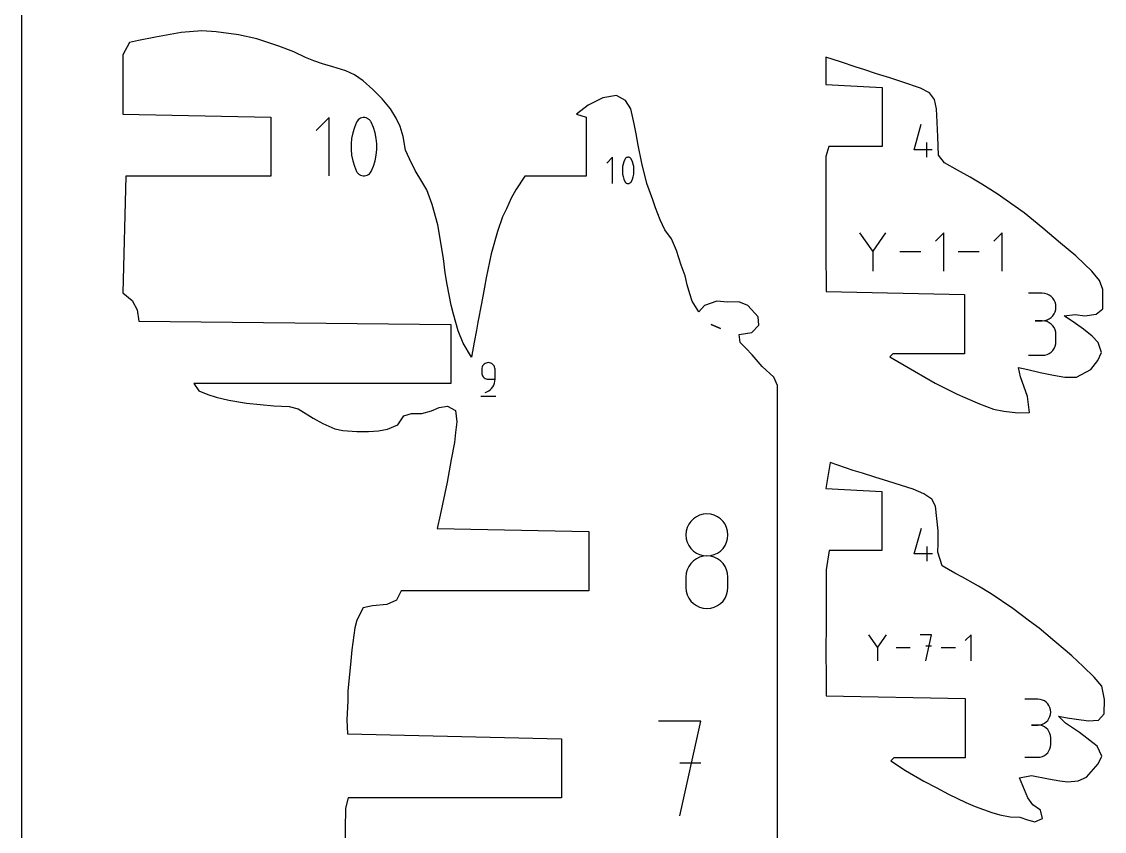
# Model space of a CAD drawing. Extents: x 0 to 600, y 0 to 900.
# Drawn here: x 0 to 71.4, y 539.9 to 593.2 of the extents above; entities that cross this region are included whole.
import ezdxf

# ---------------------------------------------------------------- set-up
doc = ezdxf.new("R2010")
doc.units = 0
doc.header["$MEASUREMENT"] = 0
for name, color, linetype in [('annotation', 7, 'Continuous'), ('boundary', 7, 'Continuous'), ('frame', 7, 'Continuous'), ('hole', 7, 'Continuous')]:
    doc.layers.add(name, color=color, linetype=linetype)

msp = doc.modelspace()

# ---------------------------------------------------------------- linework, layer by layer
at = {"layer": 'annotation', "color": 1}
for p, q in [((20.279049, 586.900541), (19.424339, 586.04559)), ((20.279049, 583.055912), (20.279049, 586.900541)), ((22.439283, 586.879958), (22.353053, 586.850311)), ((22.529543, 586.894683), (22.439283, 586.879958)), ((22.621785, 586.893805), (22.529543, 586.894683)), ((22.713962, 586.876643), (22.621785, 586.893805)), ((22.804025, 586.842516), (22.713962, 586.876643)), ((21.942019, 586.249537), (21.831487, 585.892914)), ((22.089396, 586.596108), (21.942019, 586.249537)), ((22.139025, 586.67864), (22.089396, 586.596108)), ((22.089396, 586.596108), (22.089396, 586.596108)), ((22.200876, 586.748971), (22.139025, 586.67864)), ((22.272902, 586.806422), (22.200876, 586.748971)), ((22.353053, 586.850311), (22.272902, 586.806422)), ((22.838503, 586.824398), (22.804025, 586.842516)), ((22.804025, 586.842516), (22.804025, 586.842516)), ((22.871587, 586.803587), (22.838503, 586.824398)), ((22.903118, 586.780249), (22.871587, 586.803587)), ((22.932935, 586.754546), (22.903118, 586.780249)), ((22.960876, 586.726646), (22.932935, 586.754546)), ((22.986781, 586.696711), (22.960876, 586.726646)), ((23.010489, 586.664907), (22.986781, 586.696711)), ((23.03184, 586.631398), (23.010489, 586.664907)), ((23.050673, 586.59635), (23.03184, 586.631398)), ((23.198764, 586.249064), (23.050673, 586.59635)), ((23.050673, 586.59635), (23.050673, 586.59635)), ((23.309832, 585.891905), (23.198764, 586.249064)), ((58.846944, 584.777456), (59.326517, 586.459351)), ((21.757799, 585.529085), (21.720954, 585.160891)), ((21.831487, 585.892914), (21.757799, 585.529085)), ((23.383878, 585.527718), (23.309832, 585.891905)), ((23.4209, 585.159346), (23.383878, 585.527718)), ((21.720954, 585.160891), (21.720954, 584.791178)), ((21.720954, 584.791178), (21.757799, 584.422788)), ((23.383878, 584.421422), (23.4209, 584.789633)), ((23.4209, 584.789633), (23.4209, 585.159346)), ((60.047774, 584.777456), (58.846944, 584.777456)), ((59.687824, 584.296663), (59.687824, 585.257165)), ((21.757799, 584.422788), (21.831487, 584.058565)), ((21.831487, 584.058565), (21.942019, 583.701353)), ((23.198764, 583.70088), (23.309832, 584.057556)), ((23.309832, 584.057556), (23.383878, 584.421422)), ((38.963385, 584.282868), (38.578944, 583.898318)), ((38.963385, 582.553585), (38.963385, 584.282868)), ((39.777665, 584.145937), (39.711376, 583.990052)), ((39.799988, 584.183059), (39.777665, 584.145937)), ((39.777665, 584.145937), (39.777665, 584.145937)), ((39.827808, 584.214693), (39.799988, 584.183059)), ((39.860204, 584.240534), (39.827808, 584.214693)), ((39.896256, 584.260275), (39.860204, 584.240534)), ((39.935041, 584.273611), (39.896256, 584.260275)), ((39.975639, 584.280234), (39.935041, 584.273611)), ((40.017129, 584.279839), (39.975639, 584.280234)), ((40.05859, 584.272119), (40.017129, 584.279839)), ((40.099099, 584.256769), (40.05859, 584.272119)), ((40.114607, 584.24862), (40.099099, 584.256769)), ((40.099099, 584.256769), (40.099099, 584.256769)), ((40.129488, 584.239259), (40.114607, 584.24862)), ((40.143671, 584.228762), (40.129488, 584.239259)), ((40.157082, 584.217201), (40.143671, 584.228762)), ((40.16965, 584.204652), (40.157082, 584.217201)), ((40.181302, 584.191187), (40.16965, 584.204652)), ((40.191966, 584.176882), (40.181302, 584.191187)), ((40.201569, 584.16181), (40.191966, 584.176882)), ((40.21004, 584.146045), (40.201569, 584.16181)), ((40.27665, 583.989839), (40.21004, 584.146045)), ((40.21004, 584.146045), (40.21004, 584.146045)), ((21.942019, 583.701353), (22.089396, 583.353996)), ((22.089396, 583.353996), (22.089396, 583.353996)), ((22.089396, 583.353996), (22.10816, 583.319017)), ((22.10816, 583.319017), (22.129353, 583.285676)), ((23.001039, 583.272125), (23.050673, 583.354237)), ((23.050673, 583.354237), (23.198764, 583.70088)), ((23.050673, 583.354237), (23.050673, 583.354237)), ((39.628515, 583.665998), (39.611943, 583.500388)), ((39.611943, 583.500388), (39.611943, 583.334094)), ((39.611943, 583.334094), (39.628515, 583.168395)), ((39.66166, 583.829646), (39.628515, 583.665998)), ((39.711376, 583.990052), (39.66166, 583.829646)), ((40.326608, 583.829192), (40.27665, 583.989839)), ((40.359913, 583.665384), (40.326608, 583.829192)), ((40.376565, 583.499693), (40.359913, 583.665384)), ((40.359913, 583.16778), (40.376565, 583.333399)), ((40.376565, 583.333399), (40.376565, 583.499693)), ((22.129353, 583.285676), (22.152886, 583.254072)), ((22.152886, 583.254072), (22.178669, 583.224308)), ((22.178669, 583.224308), (22.206613, 583.196485)), ((22.206613, 583.196485), (22.236629, 583.170704)), ((22.236629, 583.170704), (22.268627, 583.147066)), ((22.268627, 583.147066), (22.302519, 583.125673)), ((22.302519, 583.125673), (22.338214, 583.106624)), ((22.338214, 583.106624), (22.338214, 583.106624)), ((22.338214, 583.106624), (22.427568, 583.073222)), ((22.427568, 583.073222), (22.519208, 583.056626)), ((22.519208, 583.056626), (22.611062, 583.056162)), ((22.611062, 583.056162), (22.701059, 583.071153)), ((22.701059, 583.071153), (22.787127, 583.100921)), ((22.787127, 583.100921), (22.867194, 583.14479)), ((22.867194, 583.14479), (22.939188, 583.202084)), ((22.939188, 583.202084), (23.001039, 583.272125)), ((39.628515, 583.168395), (39.66166, 583.00457)), ((39.66166, 583.00457), (39.711376, 582.843899)), ((39.711376, 582.843899), (39.777665, 582.687661)), ((39.777665, 582.687661), (39.777665, 582.687661)), ((39.777665, 582.687661), (39.786105, 582.671928)), ((39.786105, 582.671928), (39.795637, 582.656931)), ((39.795637, 582.656931), (39.806222, 582.642716)), ((39.806222, 582.642716), (39.817819, 582.629328)), ((39.817819, 582.629328), (39.830388, 582.616814)), ((39.830388, 582.616814), (39.843889, 582.605218)), ((39.843889, 582.605218), (39.858282, 582.594585)), ((39.858282, 582.594585), (39.873526, 582.584963)), ((40.091499, 582.57383), (40.127512, 582.593562)), ((40.127512, 582.593562), (40.159895, 582.619332)), ((40.159895, 582.619332), (40.187715, 582.650836)), ((40.187715, 582.650836), (40.21004, 582.687769)), ((40.21004, 582.687769), (40.27665, 582.843686)), ((40.21004, 582.687769), (40.21004, 582.687769)), ((40.27665, 582.843686), (40.326608, 583.004116)), ((40.326608, 583.004116), (40.359913, 583.16778)), ((39.873526, 582.584963), (39.889581, 582.576395)), ((39.889581, 582.576395), (39.889581, 582.576395)), ((39.889581, 582.576395), (39.929772, 582.561371)), ((39.929772, 582.561371), (39.970991, 582.553906)), ((39.970991, 582.553906), (40.012306, 582.553698)), ((40.012306, 582.553698), (40.052786, 582.56044)), ((40.052786, 582.56044), (40.091499, 582.57383)), ((56.120854, 578.091621), (55.275665, 579.313879)), ((56.965883, 579.313879), (56.120854, 578.091621)), ((60.815154, 579.3138), (60.251854, 578.750341)), ((60.815154, 576.779982), (60.815154, 579.3138)), ((64.664266, 579.3138), (64.100966, 578.750341)), ((64.664266, 576.779982), (64.664266, 579.3138)), ((56.120854, 578.18998), (56.120854, 576.779903)), ((59.301831, 578.046891), (57.916383, 578.046891)), ((63.150943, 578.046891), (61.765495, 578.046891)), ((67.297565, 575.327896), (66.387471, 575.327896)), ((67.461248, 575.313204), (67.297565, 575.327896)), ((67.615267, 575.270865), (67.461248, 575.313204)), ((67.757062, 575.203481), (67.615267, 575.270865)), ((67.884071, 575.113658), (67.757062, 575.203481)), ((67.993731, 575.004), (67.884071, 575.113658)), ((68.083482, 574.877109), (67.993731, 575.004)), ((68.150761, 574.735591), (68.083482, 574.877109)), ((68.083482, 573.959257), (68.150761, 574.101223)), ((68.193008, 574.582049), (68.150761, 574.735591)), ((68.150761, 574.101223), (68.193008, 574.255361)), ((68.207659, 574.419087), (68.193008, 574.582049)), ((68.193008, 574.255361), (68.207659, 574.419087)), ((68.207659, 574.419087), (68.207659, 574.419087)), ((67.297565, 573.507708), (66.841875, 573.507708)), ((66.841875, 573.507708), (67.297565, 573.507708)), ((67.297565, 573.507708), (67.461248, 573.522404)), ((67.461248, 573.493016), (67.297565, 573.507708)), ((67.297565, 573.507708), (67.297565, 573.507708)), ((67.461248, 573.522404), (67.615267, 573.564768)), ((67.615267, 573.450677), (67.461248, 573.493016)), ((67.615267, 573.564768), (67.757062, 573.632218)), ((67.757062, 573.383293), (67.615267, 573.450677)), ((67.757062, 573.632218), (67.884071, 573.722172)), ((67.884071, 573.29347), (67.757062, 573.383293)), ((67.884071, 573.722172), (67.993731, 573.832046)), ((67.993731, 573.832046), (68.083482, 573.959257)), ((67.993731, 573.183811), (67.884071, 573.29347)), ((68.083482, 573.056921), (67.993731, 573.183811)), ((68.150761, 572.915403), (68.083482, 573.056921)), ((68.193008, 572.761861), (68.150761, 572.915403)), ((68.207659, 572.598899), (68.193008, 572.761861)), ((68.207659, 572.14321), (68.207659, 572.598899)), ((68.207659, 572.598899), (68.207659, 572.598899)), ((68.150761, 571.826602), (68.193008, 571.98018)), ((68.193008, 571.98018), (68.207659, 572.14321)), ((66.387471, 571.234401), (67.297565, 571.234401)), ((67.297565, 571.234401), (67.461248, 571.249084)), ((67.297565, 571.234401), (67.297565, 571.234401)), ((67.461248, 571.249084), (67.615267, 571.291403)), ((67.615267, 571.291403), (67.757062, 571.358758)), ((67.757062, 571.358758), (67.884071, 571.448554)), ((67.884071, 571.448554), (67.993731, 571.558192)), ((67.993731, 571.558192), (68.083482, 571.685074)), ((68.083482, 571.685074), (68.150761, 571.826602)), ((30.366013, 570.464567), (30.345622, 570.390352)), ((30.398474, 570.532922), (30.366013, 570.464567)), ((30.441754, 570.594172), (30.398474, 570.532922)), ((30.494604, 570.647075), (30.441754, 570.594172)), ((30.555778, 570.690386), (30.494604, 570.647075)), ((30.624024, 570.722863), (30.555778, 570.690386)), ((30.698096, 570.74326), (30.624024, 570.722863)), ((30.776744, 570.750336), (30.698096, 570.74326)), ((30.855555, 570.74326), (30.776744, 570.750336)), ((30.776744, 570.750336), (30.776744, 570.750336)), ((30.929713, 570.722863), (30.855555, 570.74326)), ((30.997985, 570.690386), (30.929713, 570.722863)), ((31.059138, 570.647075), (30.997985, 570.690386)), ((31.111938, 570.594172), (31.059138, 570.647075)), ((31.155152, 570.532922), (31.111938, 570.594172)), ((31.187546, 570.464567), (31.155152, 570.532922)), ((31.207886, 570.390352), (31.187546, 570.464567)), ((30.345622, 570.390352), (30.338547, 570.31152)), ((30.338547, 570.31152), (30.338547, 570.092112)), ((30.338547, 570.092112), (30.338547, 570.092112)), ((30.338547, 570.092112), (30.345622, 570.013285)), ((30.345622, 570.013285), (30.366013, 569.939081)), ((30.366013, 569.939081), (30.398474, 569.870743)), ((30.398474, 569.870743), (30.441754, 569.809512)), ((30.441754, 569.809512), (30.494604, 569.75663)), ((30.494604, 569.75663), (30.555778, 569.713338)), ((31.214941, 570.31152), (31.207886, 570.390352)), ((31.214941, 569.65342), (31.214941, 570.31152)), ((31.214941, 570.31152), (31.214941, 570.31152)), ((30.555778, 569.713338), (30.624024, 569.680878)), ((30.624024, 569.680878), (30.698096, 569.660492)), ((30.698096, 569.660492), (30.776744, 569.65342)), ((30.776744, 569.65342), (31.214941, 569.65342)), ((30.901332, 568.964777), (30.992204, 569.055917)), ((30.992204, 569.055917), (31.06922, 569.158655)), ((31.06922, 569.158655), (31.13119, 569.271383)), ((31.13119, 569.271383), (31.176926, 569.392492)), ((31.176926, 569.392492), (31.205239, 569.520374)), ((31.205239, 569.520374), (31.214941, 569.65342)), ((30.283788, 568.530363), (31.270443, 568.530363)), ((30.55746, 568.777026), (30.682771, 568.823724)), ((30.55746, 568.777026), (30.55746, 568.777026)), ((30.682771, 568.823724), (30.797791, 568.886843)), ((30.797791, 568.886843), (30.901332, 568.964777)), ((44.491116, 560.592077), (44.297688, 560.455316)), ((44.706942, 560.694671), (44.491116, 560.592077)), ((44.941226, 560.759136), (44.706942, 560.694671)), ((45.19003, 560.781505), (44.941226, 560.759136)), ((45.438833, 560.759136), (45.19003, 560.781505)), ((45.19003, 560.781505), (45.19003, 560.781505)), ((45.673117, 560.694671), (45.438833, 560.759136)), ((45.888943, 560.592077), (45.673117, 560.694671)), ((46.082372, 560.455316), (45.888943, 560.592077)), ((43.891173, 559.879688), (43.826722, 559.645913)), ((43.993777, 560.095157), (43.891173, 559.879688)), ((44.130595, 560.288355), (43.993777, 560.095157)), ((44.297688, 560.455316), (44.130595, 560.288355)), ((46.249465, 560.288355), (46.082372, 560.455316)), ((46.386283, 560.095157), (46.249465, 560.288355)), ((46.488886, 559.879688), (46.386283, 560.095157)), ((46.553337, 559.645913), (46.488886, 559.879688)), ((58.855723, 558.148338), (59.33979, 559.845995)), ((43.826722, 559.645913), (43.804363, 559.397795)), ((43.804363, 559.397795), (43.804363, 559.397795)), ((43.804363, 559.397795), (43.826735, 559.148512)), ((43.826735, 559.148512), (43.891218, 558.913829)), ((46.488841, 558.913829), (46.553324, 559.148512)), ((46.553324, 559.148512), (46.575696, 559.397795)), ((46.575696, 559.397795), (46.553337, 559.645913)), ((46.575696, 559.397795), (46.575696, 559.397795)), ((43.891218, 558.913829), (43.993864, 558.697679)), ((43.993864, 558.697679), (44.130723, 558.503993)), ((44.130723, 558.503993), (44.297849, 558.336704)), ((44.297849, 558.336704), (44.49129, 558.199745)), ((45.888769, 558.199745), (46.082211, 558.336704)), ((46.082211, 558.336704), (46.249336, 558.503993)), ((46.249336, 558.503993), (46.386196, 558.697679)), ((46.386196, 558.697679), (46.488841, 558.913829)), ((59.704483, 557.663039), (59.704483, 558.632542)), ((44.297688, 557.683674), (44.130595, 557.516418)), ((44.491116, 557.820613), (44.297688, 557.683674)), ((44.706942, 557.9233), (44.491116, 557.820613)), ((44.49129, 558.199745), (44.7071, 558.097048)), ((44.941226, 557.987798), (44.706942, 557.9233)), ((44.7071, 558.097048), (44.94133, 558.032546)), ((45.19003, 558.010172), (44.941226, 557.987798)), ((44.94133, 558.032546), (45.19003, 558.010172)), ((45.19003, 558.010172), (45.43873, 558.032546)), ((45.438833, 557.987811), (45.19003, 558.010172)), ((45.19003, 558.010172), (45.19003, 558.010172)), ((45.19003, 558.010172), (45.19003, 558.010172)), ((45.43873, 558.032546), (45.672959, 558.097048)), ((45.673117, 557.923345), (45.438833, 557.987811)), ((45.672959, 558.097048), (45.888769, 558.199745)), ((45.888943, 557.8207), (45.673117, 557.923345)), ((46.082372, 557.683803), (45.888943, 557.8207)), ((46.249465, 557.516579), (46.082372, 557.683803)), ((60.067807, 558.148338), (58.855723, 558.148338)), ((43.891173, 557.106698), (43.826722, 556.872106)), ((43.993777, 557.322781), (43.891173, 557.106698)), ((44.130595, 557.516418), (43.993777, 557.322781)), ((46.386283, 557.322955), (46.249465, 557.516579)), ((46.488886, 557.106856), (46.386283, 557.322955)), ((46.553337, 556.872209), (46.488886, 557.106856)), ((43.826722, 556.872106), (43.804363, 556.62294)), ((43.804363, 556.62294), (43.804363, 555.93265)), ((46.575696, 556.62294), (46.553337, 556.872209)), ((46.575696, 555.93265), (46.575696, 556.62294)), ((46.575696, 556.62294), (46.575696, 556.62294)), ((43.804363, 555.93265), (43.804363, 555.93265)), ((43.804363, 555.93265), (43.826735, 555.683502)), ((43.826735, 555.683502), (43.891218, 555.449178)), ((46.488841, 555.449178), (46.553324, 555.683502)), ((46.553324, 555.683502), (46.575696, 555.93265)), ((43.891218, 555.449178), (43.993864, 555.233548)), ((43.993864, 555.233548), (44.130723, 555.04048)), ((44.130723, 555.04048), (44.297849, 554.87384)), ((44.297849, 554.87384), (44.49129, 554.737499)), ((45.888769, 554.737499), (46.082211, 554.87384)), ((46.082211, 554.87384), (46.249336, 555.04048)), ((46.249336, 555.04048), (46.386196, 555.233548)), ((46.386196, 555.233548), (46.488841, 555.449178)), ((44.49129, 554.737499), (44.7071, 554.635323)), ((44.7071, 554.635323), (44.94133, 554.57118)), ((44.94133, 554.57118), (45.19003, 554.54894)), ((45.19003, 554.54894), (45.43873, 554.57118)), ((45.19003, 554.54894), (45.19003, 554.54894)), ((45.43873, 554.57118), (45.672959, 554.635323)), ((45.672959, 554.635323), (45.888769, 554.737499)), ((56.446018, 551.997714), (55.874236, 552.824589)), ((57.017693, 552.824589), (56.446018, 551.997714)), ((60.002859, 552.824535), (59.24059, 552.824535)), ((59.621778, 551.110372), (60.002859, 552.824535)), ((62.606945, 552.824535), (62.225864, 552.443347)), ((62.606945, 551.110372), (62.606945, 552.824535)), ((56.446018, 552.064255), (56.446018, 551.110318)), ((58.597994, 551.967453), (57.660719, 551.967453)), ((60.002859, 552.061192), (59.621778, 552.061192)), ((61.58316, 551.967453), (60.645885, 551.967453)), ((67.010213, 548.571572), (66.159252, 548.571572)), ((67.163261, 548.557834), (67.010213, 548.571572)), ((67.307273, 548.518246), (67.163261, 548.557834)), ((67.439855, 548.45524), (67.307273, 548.518246)), ((67.558612, 548.371253), (67.439855, 548.45524)), ((67.661147, 548.26872), (67.558612, 548.371253)), ((67.745067, 548.150074), (67.661147, 548.26872)), ((67.807975, 548.01775), (67.745067, 548.150074)), ((67.847476, 547.874185), (67.807975, 548.01775)), ((67.861175, 547.721811), (67.847476, 547.874185)), ((67.847476, 547.568723), (67.861175, 547.721811)), ((67.861175, 547.721811), (67.861175, 547.721811)), ((44.779622, 547.13459), (42.004766, 547.13459)), ((43.39239, 540.89459), (44.779622, 547.13459)), ((67.163261, 546.883388), (67.307273, 546.923)), ((67.307273, 546.923), (67.439855, 546.986068)), ((67.439855, 546.986068), (67.558612, 547.070177)), ((67.558612, 547.070177), (67.661147, 547.172912)), ((67.661147, 547.172912), (67.745067, 547.291858)), ((67.745067, 547.291858), (67.807975, 547.4246)), ((67.807975, 547.4246), (67.847476, 547.568723)), ((67.010213, 546.869648), (66.584132, 546.869648)), ((66.584132, 546.869648), (67.010213, 546.869648)), ((67.010213, 546.869648), (67.163261, 546.883388)), ((67.163261, 546.855911), (67.010213, 546.869648)), ((67.010213, 546.869648), (67.010213, 546.869648)), ((67.307273, 546.816322), (67.163261, 546.855911)), ((67.439855, 546.753317), (67.307273, 546.816322)), ((67.558612, 546.66933), (67.439855, 546.753317)), ((67.661147, 546.566796), (67.558612, 546.66933)), ((67.745067, 546.44815), (67.661147, 546.566796)), ((67.807975, 546.315827), (67.745067, 546.44815)), ((67.847476, 546.172261), (67.807975, 546.315827)), ((67.861175, 546.019888), (67.847476, 546.172261)), ((67.847476, 545.441369), (67.861175, 545.593806)), ((67.861175, 545.593806), (67.861175, 546.019888)), ((67.861175, 546.019888), (67.861175, 546.019888)), ((67.010213, 544.744046), (67.163261, 544.757775)), ((67.163261, 544.757775), (67.307273, 544.797344)), ((67.307273, 544.797344), (67.439855, 544.860323)), ((67.439855, 544.860323), (67.558612, 544.944285)), ((67.558612, 544.944285), (67.661147, 545.046799)), ((67.661147, 545.046799), (67.745067, 545.165437)), ((67.745067, 545.165437), (67.807975, 545.29777)), ((67.807975, 545.29777), (67.847476, 545.441369)), ((44.779622, 544.355822), (43.39239, 544.355822)), ((66.159252, 544.744046), (67.010213, 544.744046)), ((67.010213, 544.744046), (67.010213, 544.744046))]:
    msp.add_line(p, q, dxfattribs=at)
at = {"layer": 'boundary', "color": 5}
for p, q in [((11.889676, 592.614663), (10.514594, 592.512143)), ((12.81684, 592.550704), (11.889676, 592.614663)), ((7.704891, 591.966716), (7.114141, 591.836714)), ((8.830226, 592.193677), (7.704891, 591.966716)), ((10.514594, 592.512143), (8.830226, 592.193677)), ((14.289843, 592.344421), (12.81684, 592.550704)), ((15.501561, 592.079349), (14.289843, 592.344421)), ((16.949119, 591.609964), (15.501561, 592.079349)), ((7.114141, 591.836714), (6.669168, 591.025331)), ((17.940213, 591.230271), (16.949119, 591.609964)), ((18.721561, 590.859407), (17.940213, 591.230271)), ((6.669168, 591.025331), (6.671873, 589.862926)), ((19.27019, 590.642691), (18.721561, 590.859407)), ((19.830292, 590.4363), (19.27019, 590.642691)), ((53.992267, 590.572008), (53.037583, 590.876103)), ((53.037583, 590.876103), (53.037667, 589.083007)), ((55.027761, 590.214433), (53.992267, 590.572008)), ((6.671873, 589.862926), (6.66769, 588.974869)), ((20.530895, 590.244551), (19.830292, 590.4363)), ((21.368271, 589.975459), (20.530895, 590.244551)), ((21.952238, 589.714764), (21.368271, 589.975459)), ((55.538163, 590.058999), (55.027761, 590.214433)), ((56.373863, 589.787777), (55.538163, 590.058999)), ((57.243785, 589.519136), (56.373863, 589.787777)), ((22.516807, 589.31294), (21.952238, 589.714764)), ((23.154655, 588.758451), (22.516807, 589.31294)), ((53.037667, 589.083007), (56.744271, 588.888007)), ((58.116808, 589.222812), (57.243785, 589.519136)), ((59.261952, 588.840986), (58.116808, 589.222812)), ((6.66769, 588.974869), (6.667778, 587.123227)), ((23.769834, 588.143992), (23.154655, 588.758451)), ((39.220207, 588.351041), (38.317516, 588.199554)), ((39.827184, 588.022027), (39.220207, 588.351041)), ((56.744271, 588.888007), (56.744271, 584.988007)), ((59.860708, 588.523069), (59.261952, 588.840986)), ((60.192292, 588.093754), (59.860708, 588.523069)), ((24.315885, 587.468764), (23.769834, 588.143992)), ((37.347481, 587.705215), (36.579268, 587.123227)), ((38.317516, 588.199554), (37.347481, 587.705215)), ((40.175256, 587.48254), (39.827184, 588.022027)), ((60.333922, 587.464679), (60.192292, 588.093754)), ((6.667778, 587.123227), (16.427407, 586.928227)), ((16.427407, 586.928227), (16.427407, 583.028227)), ((24.706482, 586.851321), (24.315885, 587.468764)), ((36.579268, 587.123227), (37.230947, 586.928227)), ((37.230947, 586.928227), (37.230947, 583.028227)), ((40.397727, 586.483581), (40.175256, 587.48254)), ((60.382158, 586.592739), (60.333922, 587.464679)), ((24.950549, 586.317562), (24.706482, 586.851321)), ((25.154045, 585.649461), (24.950549, 586.317562)), ((40.512079, 585.823589), (40.397727, 586.483581)), ((60.425761, 585.623744), (60.382158, 586.592739)), ((25.310948, 584.748764), (25.154045, 585.649461)), ((40.665327, 585.082389), (40.512079, 585.823589)), ((60.467458, 584.425688), (60.425761, 585.623744)), ((25.565579, 584.175074), (25.310948, 584.748764)), ((40.90105, 583.888814), (40.665327, 585.082389)), ((53.232721, 584.988007), (53.037723, 584.329841)), ((56.744271, 584.988007), (53.232721, 584.988007)), ((25.956976, 583.40084), (25.565579, 584.175074)), ((53.037723, 584.329841), (53.037672, 582.641468)), ((60.855556, 583.919445), (60.467458, 584.425688)), ((26.39152, 582.696725), (25.956976, 583.40084)), ((41.234217, 582.562996), (40.90105, 583.888814)), ((61.711878, 583.42229), (60.855556, 583.919445)), ((62.54834, 582.972359), (61.711878, 583.42229)), ((6.862896, 583.028227), (6.6675, 575.357996)), ((16.427407, 583.028227), (6.862896, 583.028227)), ((26.71814, 582.127511), (26.39152, 582.696725)), ((33.191324, 583.028227), (32.59138, 582.147019)), ((37.230947, 583.028227), (33.191324, 583.028227)), ((53.037672, 582.641468), (53.037717, 581.475279)), ((63.327908, 582.515537), (62.54834, 582.972359)), ((27.075753, 581.177022), (26.71814, 582.127511)), ((32.59138, 582.147019), (32.28116, 581.581895)), ((41.612218, 581.486114), (41.234217, 582.562996)), ((64.333646, 581.871375), (63.327908, 582.515537)), ((27.450563, 579.823656), (27.075753, 581.177022)), ((32.28116, 581.581895), (31.969657, 580.874718)), ((41.807706, 580.951983), (41.612218, 581.486114)), ((53.037717, 581.475279), (53.037602, 577.249647)), ((66.104049, 580.623059), (64.333646, 581.871375)), ((31.969657, 580.874718), (31.717432, 580.352302)), ((42.114726, 580.157885), (41.807706, 580.951983)), ((67.342887, 579.621883), (66.104049, 580.623059)), ((27.816503, 577.613959), (27.450563, 579.823656)), ((31.717432, 580.352302), (31.369718, 579.38281)), ((42.414779, 579.510104), (42.114726, 580.157885)), ((31.369718, 579.38281), (30.961753, 577.915961)), ((42.850089, 578.908396), (42.414779, 579.510104)), ((68.506371, 578.632204), (67.342887, 579.621883)), ((43.171908, 578.147706), (42.850089, 578.908396)), ((69.519966, 577.789235), (68.506371, 578.632204)), ((27.936947, 576.678365), (27.816503, 577.613959)), ((30.961753, 577.915961), (30.638077, 576.331578)), ((43.486298, 577.183349), (43.171908, 578.147706)), ((70.090526, 577.247301), (69.519966, 577.789235)), ((43.756989, 576.46643), (43.486298, 577.183349)), ((53.037602, 577.249647), (53.043375, 576.410488)), ((70.574524, 576.786368), (70.090526, 577.247301)), ((28.050926, 575.897596), (27.936947, 576.678365)), ((30.638077, 576.331578), (30.519808, 575.715206)), ((43.892311, 575.866011), (43.756989, 576.46643)), ((53.043375, 576.410488), (53.050224, 575.428462)), ((71.084659, 576.166481), (70.574524, 576.786368)), ((71.301973, 575.580162), (71.084659, 576.166481)), ((28.318948, 574.54456), (28.050926, 575.897596)), ((30.519808, 575.715206), (30.313775, 574.63891)), ((44.055391, 575.288622), (43.892311, 575.866011)), ((71.289095, 574.303191), (71.301973, 575.580162)), ((6.6675, 575.357996), (7.289292, 574.838449)), ((7.289292, 574.838449), (7.612367, 574.223021)), ((44.206807, 574.802079), (44.055391, 575.288622)), ((44.650008, 574.091633), (44.206807, 574.802079)), ((45.843774, 574.798498), (45.03819, 574.506143)), ((46.547034, 574.744546), (45.843774, 574.798498)), ((47.300842, 574.764682), (46.547034, 574.744546)), ((47.89485, 574.506761), (47.300842, 574.764682)), ((53.050224, 575.428462), (62.175105, 575.233462)), ((62.175105, 575.233462), (62.175105, 571.333462)), ((7.612367, 574.223021), (7.73509, 573.491131)), ((28.468869, 573.954535), (28.318948, 574.54456)), ((30.313775, 574.63891), (30.082807, 573.411631)), ((45.03819, 574.506143), (44.650008, 574.091633)), ((48.576557, 573.775492), (47.89485, 574.506761)), ((70.866796, 573.946605), (71.289095, 574.303191)), ((7.73509, 573.491131), (28.310478, 573.273681)), ((28.793386, 572.850287), (28.468869, 573.954535)), ((30.082807, 573.411631), (29.997262, 572.89048)), ((48.612565, 573.215332), (48.576557, 573.775492)), ((68.748726, 573.84009), (69.46571, 573.914267)), ((69.48732, 573.336556), (68.748726, 573.84009)), ((69.46571, 573.914267), (70.113805, 573.845123)), ((70.020133, 572.95753), (69.48732, 573.336556)), ((70.113805, 573.845123), (70.866796, 573.946605)), ((28.310478, 573.273681), (28.310478, 569.373681)), ((29.105139, 572.034369), (28.793386, 572.850287)), ((29.997262, 572.89048), (29.845839, 572.103259)), ((47.311157, 572.603067), (48.155667, 572.727219)), ((47.381143, 572.085984), (47.311157, 572.603067)), ((48.155667, 572.727219), (48.612565, 573.215332)), ((70.598256, 572.503638), (70.020133, 572.95753)), ((29.655728, 571.114043), (29.105139, 572.034369)), ((29.845839, 572.103259), (29.655728, 571.114043)), ((47.763351, 571.703835), (47.381143, 572.085984)), ((70.999448, 572.072045), (70.598256, 572.503638)), ((71.21085, 571.42719), (70.999448, 572.072045)), ((48.182911, 571.273297), (47.763351, 571.703835)), ((48.8398, 570.496808), (48.182911, 571.273297)), ((57.453531, 571.333462), (57.258531, 571.138462)), ((62.175105, 571.333462), (57.453531, 571.333462)), ((70.972348, 570.899221), (71.21085, 571.42719)), ((49.600076, 569.796677), (48.8398, 570.496808)), ((57.258531, 571.138462), (57.782678, 570.832628)), ((57.782678, 570.832628), (58.875721, 570.187002)), ((70.514388, 570.302517), (70.972348, 570.899221)), ((49.844725, 569.245081), (49.600076, 569.796677)), ((58.875721, 570.187002), (60.247093, 569.403629)), ((65.857772, 569.808417), (65.728955, 570.432207)), ((65.728955, 570.432207), (66.354135, 570.307951)), ((66.320912, 568.523415), (65.857772, 569.808417)), ((66.354135, 570.307951), (67.155956, 570.095617)), ((67.155956, 570.095617), (68.037921, 569.91748)), ((68.037921, 569.91748), (68.789062, 569.800835)), ((68.789062, 569.800835), (69.552056, 569.80117)), ((69.552056, 569.80117), (70.514388, 570.302517)), ((28.310478, 569.373681), (11.357239, 569.373681)), ((11.357239, 569.373681), (11.693135, 568.897004)), ((49.844566, 566.582132), (49.844725, 569.245081)), ((60.247093, 569.403629), (61.685326, 568.665604)), ((11.693135, 568.897004), (12.288106, 568.642759)), ((12.288106, 568.642759), (12.835006, 568.474873)), ((12.835006, 568.474873), (13.66747, 568.274127)), ((61.685326, 568.665604), (62.186419, 568.451022)), ((62.186419, 568.451022), (63.16483, 568.044606)), ((66.456173, 567.461915), (66.320912, 568.523415)), ((13.66747, 568.274127), (14.831037, 568.084171)), ((14.831037, 568.084171), (16.620458, 567.912685)), ((16.620458, 567.912685), (17.642328, 567.870079)), ((17.642328, 567.870079), (18.236651, 567.715058)), ((18.236651, 567.715058), (19.226644, 567.097358)), ((27.03648, 567.575756), (27.534347, 567.801867)), ((27.534347, 567.801867), (28.085915, 567.888236)), ((28.085915, 567.888236), (28.613405, 567.606593)), ((28.613405, 567.606593), (28.705205, 566.848125)), ((63.16483, 568.044606), (64.092268, 567.691322)), ((64.092268, 567.691322), (64.767029, 567.547913)), ((19.226644, 567.097358), (19.86694, 566.735421)), ((24.811741, 566.659276), (25.202867, 567.236745)), ((25.202867, 567.236745), (25.699531, 567.408151)), ((25.699531, 567.408151), (26.385768, 567.392416)), ((26.385768, 567.392416), (27.03648, 567.575756)), ((64.767029, 567.547913), (65.688118, 567.442466)), ((65.688118, 567.442466), (66.456173, 567.461915)), ((19.86694, 566.735421), (20.657003, 566.386128)), ((20.657003, 566.386128), (21.18963, 566.284966)), ((21.18963, 566.284966), (22.097624, 566.209032)), ((22.097624, 566.209032), (22.875172, 566.219455)), ((22.875172, 566.219455), (23.525429, 566.246176)), ((23.525429, 566.246176), (24.11748, 566.367421)), ((24.11748, 566.367421), (24.811741, 566.659276)), ((28.705205, 566.848125), (28.614722, 566.151821)), ((49.844661, 565.124014), (49.844566, 566.582132)), ((28.542569, 565.495469), (28.328867, 564.374607)), ((28.614722, 566.151821), (28.542569, 565.495469)), ((49.844592, 563.792132), (49.844661, 565.124014)), ((28.328867, 564.374607), (28.057861, 562.877105)), ((53.311175, 564.166277), (53.037851, 562.459517)), ((54.843219, 563.650203), (53.311175, 564.166277)), ((49.844631, 560.834731), (49.844592, 563.792132)), ((55.455848, 563.460948), (54.843219, 563.650203)), ((56.269978, 563.207533), (55.455848, 563.460948)), ((28.057861, 562.877105), (27.605717, 560.701333)), ((57.178746, 562.914545), (56.269978, 563.207533)), ((58.794181, 562.40228), (57.178746, 562.914545)), ((53.037851, 562.459517), (56.733344, 562.264517)), ((56.733344, 562.264517), (56.733344, 558.364517)), ((59.485221, 562.113928), (58.794181, 562.40228)), ((60.01701, 561.752587), (59.485221, 562.113928)), ((60.258837, 561.28938), (60.01701, 561.752587)), ((60.427466, 559.663102), (60.258837, 561.28938)), ((27.605717, 560.701333), (27.393809, 559.814136)), ((49.84471, 558.544807), (49.844631, 560.834731)), ((27.393809, 559.814136), (37.390812, 559.619136)), ((37.390812, 559.619136), (37.390812, 555.719136)), ((60.437015, 558.824175), (60.427466, 559.663102)), ((49.84488, 552.953337), (49.84471, 558.544807)), ((53.241136, 558.364517), (53.048588, 557.101191)), ((56.733344, 558.364517), (53.241136, 558.364517)), ((60.42658, 558.257334), (60.437015, 558.824175)), ((60.701782, 557.359848), (60.42658, 558.257334)), ((53.048588, 557.101191), (53.047976, 555.859783)), ((61.53533, 556.866619), (60.701782, 557.359848)), ((62.04327, 556.60314), (61.53533, 556.866619)), ((63.096959, 556.019592), (62.04327, 556.60314)), ((25.030294, 555.719136), (24.709052, 555.095907)), ((37.390812, 555.719136), (25.030294, 555.719136)), ((53.047976, 555.859783), (53.061233, 553.805777)), ((63.924119, 555.515643), (63.096959, 556.019592)), ((65.352161, 554.556253), (63.924119, 555.515643)), ((24.074672, 554.802315), (23.137293, 554.726556)), ((24.709052, 555.095907), (24.074672, 554.802315)), ((22.525675, 554.59713), (22.109473, 553.777559)), ((23.137293, 554.726556), (22.525675, 554.59713)), ((66.462772, 553.716594), (65.352161, 554.556253)), ((22.109473, 553.777559), (21.977454, 553.269776)), ((53.061233, 553.805777), (53.060081, 553.056748)), ((67.091727, 553.251881), (66.462772, 553.716594)), ((21.977454, 553.269776), (21.778608, 551.827011)), ((49.845003, 546.025807), (49.84488, 552.953337)), ((53.060081, 553.056748), (53.038958, 552.227025)), ((67.53723, 552.87904), (67.091727, 553.251881)), ((68.137629, 552.384088), (67.53723, 552.87904)), ((53.038958, 552.227025), (53.042725, 549.501342)), ((68.801686, 551.801772), (68.137629, 552.384088)), ((21.778608, 551.827011), (21.683305, 550.849)), ((69.242079, 551.4315), (68.801686, 551.801772)), ((70.004655, 550.736311), (69.242079, 551.4315)), ((21.683305, 550.849), (21.566488, 549.784753)), ((70.735542, 550.019395), (70.004655, 550.736311)), ((21.566488, 549.784753), (21.516516, 549.10945)), ((71.223829, 549.42762), (70.735542, 550.019395)), ((21.516516, 549.10945), (21.502699, 548.457057)), ((53.042725, 549.501342), (53.046335, 548.804971)), ((71.395985, 548.543062), (71.223829, 549.42762)), ((21.502699, 548.457057), (21.453042, 547.220119)), ((53.046335, 548.804971), (62.220579, 548.609971)), ((62.220579, 548.609971), (62.220579, 544.709971)), ((71.377735, 547.606806), (71.395985, 548.543062)), ((21.453042, 547.220119), (21.494011, 546.2892)), ((68.830984, 546.983816), (68.367087, 547.443495)), ((68.367087, 547.443495), (68.954311, 547.351359)), ((69.76265, 546.371909), (68.830984, 546.983816)), ((68.954311, 547.351359), (69.566052, 547.256907)), ((69.566052, 547.256907), (70.354072, 547.157555)), ((70.354072, 547.157555), (71.003669, 547.18194)), ((71.003669, 547.18194), (71.377735, 547.606806)), ((21.494011, 546.2892), (35.593172, 545.96459)), ((70.933484, 545.481548), (69.76265, 546.371909)), ((35.593172, 545.96459), (35.593172, 542.06459)), ((49.844987, 544.405567), (49.845003, 546.025807)), ((71.237786, 544.809037), (70.933484, 545.481548)), ((70.997603, 544.31931), (71.237786, 544.809037)), ((49.844957, 539.249581), (49.844987, 544.405567)), ((57.521693, 544.709971), (57.326693, 544.514971)), ((57.326693, 544.514971), (58.291316, 543.872585)), ((62.220579, 544.709971), (57.521693, 544.709971)), ((70.211286, 543.438505), (70.997603, 544.31931)), ((58.291316, 543.872585), (59.502841, 543.168397)), ((65.796455, 543.385572), (66.586568, 543.553022)), ((66.353372, 542.07329), (65.796455, 543.385572)), ((66.586568, 543.553022), (67.719377, 543.327336)), ((67.719377, 543.327336), (68.455502, 543.190557)), ((69.660076, 543.197669), (70.211286, 543.438505)), ((59.502841, 543.168397), (60.314176, 542.755343)), ((60.314176, 542.755343), (61.10834, 542.318865)), ((68.455502, 543.190557), (68.978665, 543.129065)), ((68.978665, 543.129065), (69.660076, 543.197669)), ((21.537524, 542.06459), (21.345379, 541.398845)), ((35.593172, 542.06459), (21.537524, 542.06459)), ((61.10834, 542.318865), (62.254723, 541.768155)), ((66.685296, 541.606467), (66.353372, 542.07329)), ((21.345379, 541.398845), (21.320991, 538.626965)), ((62.254723, 541.768155), (62.866651, 541.508528)), ((62.866651, 541.508528), (63.983998, 541.096273)), ((67.185036, 541.262268), (66.685296, 541.606467)), ((67.322522, 540.711418), (67.185036, 541.262268)), ((63.983998, 541.096273), (64.505154, 540.945822)), ((64.505154, 540.945822), (65.179867, 540.825859)), ((65.179867, 540.825859), (65.827006, 540.798133)), ((65.827006, 540.798133), (66.321372, 540.625214)), ((66.321372, 540.625214), (66.814573, 540.48145)), ((66.814573, 540.48145), (67.322522, 540.711418))]:
    msp.add_line(p, q, dxfattribs=at)
at = {"layer": 'frame', "color": 5}
msp.add_line((0, 900), (0, 0), dxfattribs=at)
at = {"layer": 'hole', "color": 5}
for p, q in [((45.460738, 573.269456), (46.079999, 573.005862)), ((46.079999, 573.005862), (45.460738, 573.269456))]:
    msp.add_line(p, q, dxfattribs=at)

doc.saveas('drawing.dxf')
